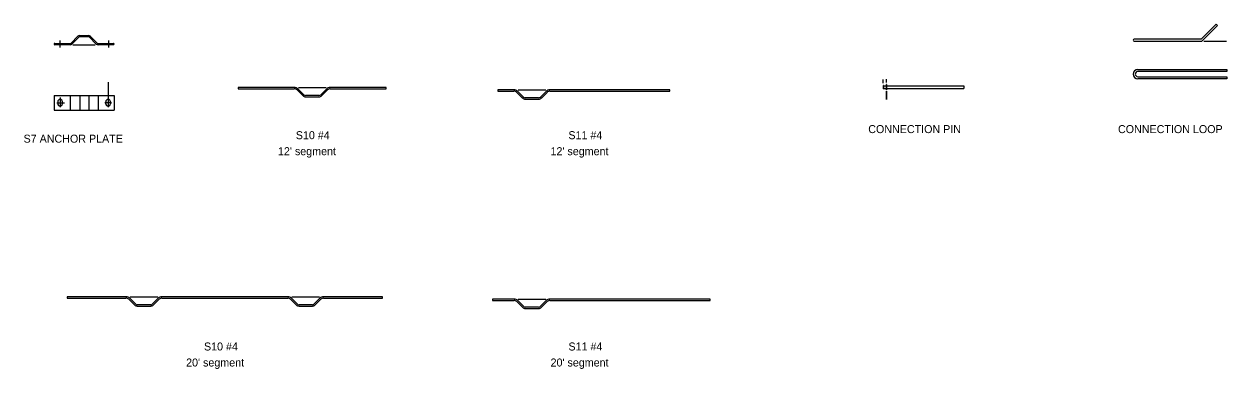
# Model space of a CAD drawing. Extents: x 3585.5 to 3652.2, y 426 to 441.2.
# Drawn here: x 3614.59 to 3652.17, y 426.04 to 436.81 of the extents above; entities that cross this region are included whole.
import ezdxf

# ---------------------------------------------------------------- set-up
doc = ezdxf.new("R2010")
doc.units = 0
for name, color, linetype in [('60 Nongeo Data', 7, 'Continuous'), ('str_Dimensions-A', 7, 'Continuous'), ('str_Misc-Steel-A', 7, 'Continuous'), ('str_Misc-Steel-C', 7, 'Continuous'), ('tcd_BARRIER-CONC-anno', 7, 'Continuous'), ('tcd_NO-PLOT', 7, 'Continuous')]:
    doc.layers.add(name, color=color, linetype=linetype)

msp = doc.modelspace()

# ---------------------------------------------------------------- linework, layer by layer
at = {"layer": '60 Nongeo Data'}
for p, q in [((3615.632, 436.203), (3615.632, 436.161)), ((3615.777, 436.203), (3615.777, 436.161)), ((3617.152, 436.203), (3617.152, 436.161)), ((3617.298, 436.203), (3617.298, 436.161))]:
    msp.add_line(p, q, dxfattribs=at)
at = {"layer": 'str_Dimensions-A'}
for p, q in [((3616.115, 436.161), (3616.812, 436.161)), ((3651.446, 436.274), (3652.149, 436.274)), ((3623.162, 434.829), (3624.022, 434.829)), ((3630.024, 434.754), (3630.885, 434.754)), ((3617.906, 428.294), (3618.767, 428.294)), ((3622.957, 428.294), (3623.817, 428.294)), ((3630.027, 428.22), (3630.887, 428.22))]:
    msp.add_line(p, q, dxfattribs=at)
at = {"layer": 'str_Misc-Steel-A'}
for p, q in [((3615.705, 436.3), (3615.705, 436.072)), ((3616.057, 436.215), (3616.271, 436.428)), ((3616.3, 436.399), (3616.086, 436.185)), ((3616.324, 436.453), (3616.606, 436.453)), ((3616.601, 436.411), (3616.329, 436.411)), ((3616.844, 436.185), (3616.63, 436.399)), ((3616.659, 436.428), (3616.873, 436.215)), ((3617.225, 436.3), (3617.225, 436.072)), ((3615.548, 436.203), (3616.027, 436.203)), ((3616.027, 436.161), (3615.548, 436.161)), ((3616.902, 436.203), (3617.382, 436.203)), ((3617.382, 436.161), (3616.902, 436.161)), ((3617.215, 434.997), (3617.215, 434.214)), ((3615.527, 434.582), (3615.527, 434.123)), ((3615.527, 434.582), (3617.402, 434.582)), ((3615.715, 434.511), (3615.715, 434.214)), ((3616.027, 434.582), (3616.027, 434.123)), ((3616.329, 434.582), (3616.329, 434.123)), ((3616.618, 434.582), (3616.618, 434.123)), ((3616.902, 434.582), (3616.902, 434.123)), ((3617.402, 434.582), (3617.402, 434.123)), ((3615.527, 434.123), (3617.402, 434.123)), ((3615.611, 434.352), (3615.849, 434.352)), ((3615.642, 434.384), (3615.642, 434.321)), ((3615.788, 434.321), (3615.788, 434.384)), ((3617.319, 434.352), (3617.111, 434.352)), ((3617.142, 434.321), (3617.142, 434.384)), ((3617.288, 434.384), (3617.288, 434.321))]:
    msp.add_line(p, q, dxfattribs=at)
for centre, radius, start, end in [((3616.329, 436.37), 0.0832, 93.4865, 135), ((3616.329, 436.369), 0.0417, 90, 135), ((3616.601, 436.369), 0.0417, 45, 90), ((3616.601, 436.37), 0.0832, 45, 86.5135), ((3615.548, 436.182), 0.0208, 90, 180), ((3615.548, 436.182), 0.0208, 180, 270), ((3616.027, 436.244), 0.0417, 270, 315), ((3616.027, 436.244), 0.0833, 270, 315), ((3616.902, 436.244), 0.0833, 225, 270), ((3616.902, 436.244), 0.0417, 225, 270), ((3617.382, 436.182), 0.0208, 0, 90), ((3617.382, 436.182), 0.0208, 270, 0), ((3615.715, 434.384), 0.0729, 0, 180), ((3617.215, 434.384), 0.0729, 0, 180), ((3615.715, 434.321), 0.0729, 180, 0), ((3617.215, 434.321), 0.0729, 180, 0)]:
    msp.add_arc(centre, radius, start, end, dxfattribs=at)
at = {"layer": 'str_Misc-Steel-C'}
for p, q in [((3651.831, 436.808), (3651.36, 436.337)), ((3651.404, 436.293), (3651.876, 436.764)), ((3651.876, 436.764), (3651.831, 436.808)), ((3651.36, 436.337), (3649.271, 436.337)), ((3649.271, 436.274), (3651.36, 436.274)), ((3649.386, 435.393), (3652.167, 435.393)), ((3652.167, 435.33), (3649.386, 435.33)), ((3649.386, 435.163), (3652.167, 435.163)), ((3652.167, 435.393), (3652.167, 435.33)), ((3652.167, 435.163), (3652.167, 435.101)), ((3623.03, 434.829), (3621.28, 434.829)), ((3621.28, 434.829), (3621.28, 434.787)), ((3621.28, 434.787), (3623.03, 434.787)), ((3623.148, 434.78), (3623.325, 434.603)), ((3624.036, 434.78), (3623.859, 434.603)), ((3625.904, 434.829), (3624.154, 434.829)), ((3624.154, 434.787), (3625.904, 434.787)), ((3625.904, 434.787), (3625.904, 434.829)), ((3641.43, 434.893), (3641.43, 434.789)), ((3641.44, 434.893), (3641.43, 434.893)), ((3641.44, 434.789), (3641.43, 434.789)), ((3641.44, 434.893), (3641.44, 434.789)), ((3641.44, 434.882), (3641.523, 434.882)), ((3641.44, 434.799), (3641.523, 434.799)), ((3641.534, 434.924), (3641.523, 434.924)), ((3641.523, 434.924), (3641.523, 434.757)), ((3641.534, 434.924), (3641.534, 434.757)), ((3641.534, 434.882), (3643.95, 434.882)), ((3641.534, 434.799), (3643.95, 434.799)), ((3643.95, 434.882), (3643.95, 434.799)), ((3652.167, 435.101), (3649.386, 435.101)), ((3623.118, 434.75), (3623.295, 434.574)), ((3623.8, 434.579), (3623.384, 434.579)), ((3623.384, 434.537), (3623.8, 434.537)), ((3624.065, 434.75), (3623.889, 434.574)), ((3629.893, 434.754), (3629.393, 434.754)), ((3629.393, 434.754), (3629.393, 434.713)), ((3629.393, 434.713), (3629.893, 434.713)), ((3629.981, 434.676), (3630.158, 434.499)), ((3630.011, 434.706), (3630.187, 434.529)), ((3630.663, 434.504), (3630.246, 434.504)), ((3630.246, 434.463), (3630.663, 434.463)), ((3630.899, 434.706), (3630.722, 434.529)), ((3630.928, 434.676), (3630.751, 434.499)), ((3634.766, 434.754), (3631.016, 434.754)), ((3631.016, 434.713), (3634.766, 434.713)), ((3634.766, 434.713), (3634.766, 434.754)), ((3641.534, 434.757), (3641.523, 434.757)), ((3617.774, 428.294), (3615.941, 428.294)), ((3615.941, 428.294), (3615.941, 428.252)), ((3615.941, 428.252), (3617.774, 428.252)), ((3617.863, 428.215), (3618.04, 428.039)), ((3617.892, 428.245), (3618.069, 428.068)), ((3618.545, 428.044), (3618.128, 428.044)), ((3618.78, 428.245), (3618.604, 428.068)), ((3618.81, 428.215), (3618.633, 428.039)), ((3622.825, 428.294), (3618.898, 428.294)), ((3618.898, 428.252), (3622.825, 428.252)), ((3622.914, 428.215), (3623.09, 428.039)), ((3622.943, 428.245), (3623.12, 428.068)), ((3623.596, 428.044), (3623.179, 428.044)), ((3623.831, 428.245), (3623.654, 428.068)), ((3623.861, 428.215), (3623.684, 428.039)), ((3625.782, 428.294), (3623.949, 428.294)), ((3623.949, 428.252), (3625.782, 428.252)), ((3625.782, 428.252), (3625.782, 428.294)), ((3629.895, 428.22), (3629.228, 428.22)), ((3629.228, 428.22), (3629.228, 428.178)), ((3629.228, 428.178), (3629.895, 428.178)), ((3629.983, 428.141), (3630.16, 427.965)), ((3630.013, 428.171), (3630.19, 427.994)), ((3630.901, 428.171), (3630.724, 427.994)), ((3630.93, 428.141), (3630.754, 427.965)), ((3636.019, 428.22), (3631.019, 428.22)), ((3631.019, 428.178), (3636.019, 428.178)), ((3636.019, 428.178), (3636.019, 428.22)), ((3618.128, 428.002), (3618.545, 428.002)), ((3623.179, 428.002), (3623.596, 428.002)), ((3630.665, 427.97), (3630.249, 427.97)), ((3630.249, 427.928), (3630.665, 427.928))]:
    msp.add_line(p, q, dxfattribs=at)
for centre, radius, start, end in [((3649.271, 436.306), 0.0312, 90, 270), ((3651.36, 436.337), 0.0625, 270, 315), ((3649.386, 435.247), 0.146, 90, 270), ((3649.386, 435.247), 0.0833, 90, 270), ((3623.03, 434.662), 0.167, 45, 90), ((3623.03, 434.662), 0.125, 45, 90), ((3624.154, 434.662), 0.167, 90, 135), ((3624.154, 434.662), 0.125, 90, 135), ((3623.384, 434.662), 0.125, 225, 270), ((3623.384, 434.662), 0.0833, 225, 270), ((3623.8, 434.662), 0.0833, 270, 315), ((3623.8, 434.662), 0.125, 270, 315), ((3629.893, 434.588), 0.167, 45, 90), ((3629.893, 434.588), 0.125, 45, 90), ((3630.246, 434.588), 0.125, 225, 270), ((3630.246, 434.588), 0.0833, 225, 270), ((3630.663, 434.588), 0.0833, 270, 315), ((3630.663, 434.588), 0.125, 270, 315), ((3631.016, 434.588), 0.167, 90, 135), ((3631.016, 434.588), 0.125, 90, 135), ((3617.774, 428.127), 0.167, 45, 90), ((3617.774, 428.127), 0.125, 45, 90), ((3618.128, 428.127), 0.125, 225, 270), ((3618.128, 428.127), 0.0833, 225, 270), ((3618.545, 428.127), 0.0833, 270, 315), ((3618.545, 428.127), 0.125, 270, 315), ((3618.898, 428.127), 0.167, 90, 135), ((3618.898, 428.127), 0.125, 90, 135), ((3622.825, 428.127), 0.167, 45, 90), ((3622.825, 428.127), 0.125, 45, 90), ((3623.179, 428.127), 0.125, 225, 270), ((3623.179, 428.127), 0.0833, 225, 270), ((3623.596, 428.127), 0.0833, 270, 315), ((3623.596, 428.127), 0.125, 270, 315), ((3623.949, 428.127), 0.167, 90, 135), ((3623.949, 428.127), 0.125, 90, 135), ((3629.895, 428.053), 0.167, 45, 90), ((3629.895, 428.053), 0.125, 45, 90), ((3631.019, 428.053), 0.167, 90, 135), ((3631.019, 428.053), 0.125, 90, 135), ((3630.249, 428.053), 0.125, 225, 270), ((3630.249, 428.053), 0.0833, 225, 270), ((3630.665, 428.053), 0.0833, 270, 315), ((3630.665, 428.053), 0.125, 270, 315)]:
    msp.add_arc(centre, radius, start, end, dxfattribs=at)
at = {"layer": 'tcd_BARRIER-CONC-anno'}
for p, q in [((3641.43, 434.962), (3641.43, 435.079)), ((3641.534, 434.983), (3641.534, 435.09)), ((3641.523, 434.715), (3641.523, 434.448)), ((3641.534, 434.715), (3641.534, 434.448))]:
    msp.add_line(p, q, dxfattribs=at)

# ---------------------------------------------------------------- texts
at = {"layer": 'tcd_NO-PLOT'}
for s, p in [('CONNECTION PIN', (3640.962, 433.403)), ('CONNECTION LOOP', (3648.764, 433.403)), ('S7 ANCHOR PLATE', (3614.574, 433.104)), ('S10 #4', (3623.079, 433.213)), ('S11 #4', (3631.594, 433.213)), ("12' segment", (3622.522, 432.713)), ("12' segment", (3631.036, 432.713)), ('S10 #4', (3620.21, 426.614)), ('S11 #4', (3631.596, 426.614)), ("20' segment", (3619.652, 426.114)), ("20' segment", (3631.038, 426.114))]:
    msp.add_text(s, height=0.25, dxfattribs=at).set_placement(p)

doc.saveas('drawing.dxf')
